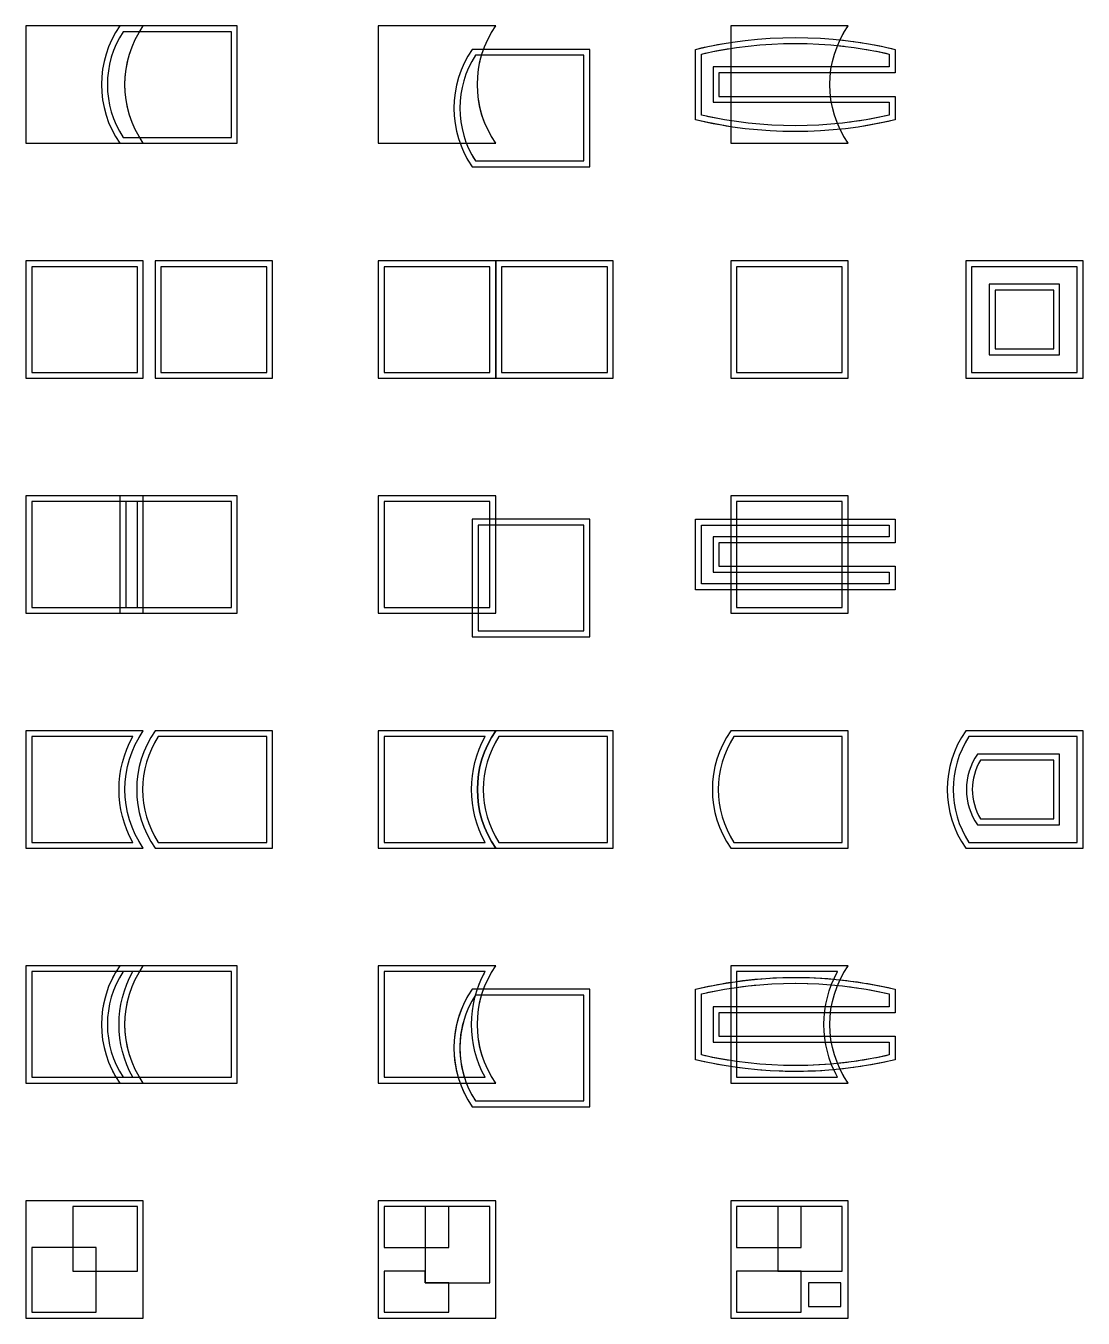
# Model space of a CAD drawing. Extents: x 10 to 100, y -190 to 60.
# Drawn here: x 10 to 100, y -190 to -80 of the extents above; entities that cross this region are included whole.
import ezdxf

# ---------------------------------------------------------------- set-up
doc = ezdxf.new("R2010")
doc.units = 0
for name, color, linetype in [('layer 26', 7, 'Continuous'), ('layer 27', 7, 'Continuous'), ('layer 28', 7, 'Continuous'), ('layer 29', 7, 'Continuous'), ('layer 30', 7, 'Continuous'), ('layer 31', 7, 'Continuous'), ('layer 32', 7, 'Continuous'), ('layer 33', 7, 'Continuous'), ('layer 34', 7, 'Continuous'), ('layer 35', 7, 'Continuous'), ('layer 36', 7, 'Continuous'), ('layer 37', 7, 'Continuous'), ('layer 38', 7, 'Continuous'), ('layer 39', 7, 'Continuous'), ('layer 40', 7, 'Continuous'), ('layer 41', 7, 'Continuous'), ('layer 42', 7, 'Continuous'), ('layer 43', 7, 'Continuous'), ('layer 44', 7, 'Continuous'), ('layer 45', 7, 'Continuous')]:
    doc.layers.add(name, color=color, linetype=linetype)

msp = doc.modelspace()

# ---------------------------------------------------------------- hatches: boundary and pattern name
at = {"layer": 'layer 26', "lineweight": 0}
h = msp.add_hatch(dxfattribs=at)
h.set_pattern_fill('LINE', color=4, scale=0.5, angle=45, style=0, pattern_type=0)
h.set_pattern_definition([])
h.paths.add_polyline_path([(20, -90), (28, -90), (28, -80), (20, -80), (18, -80), (10, -80), (10, -90), (18, -90)])
h.paths.add_polyline_path([(19.68, -89.5), (27.5, -89.5), (27.5, -80.5), (19.68, -80.5, 0.275831)])
at = {"layer": 'layer 27', "lineweight": 0}
h = msp.add_hatch(dxfattribs=at)
h.set_pattern_fill('LINE', color=4, scale=0.5, angle=45, style=0, pattern_type=0)
h.set_pattern_definition([])
h.paths.add_polyline_path([(48.97, -82), (58, -82), (58, -92), (48, -92, -0.064399), (46.97, -90), (40, -90), (40, -80), (50, -80, 0.064399)])
h.paths.add_polyline_path([(48.8, -82.5), (57.5, -82.5), (57.5, -91.5), (48.27, -91.5, -0.051017), (47.5, -90), (50, -90, -0.227521)])
at = {"layer": 'layer 28', "lineweight": 0}
h = msp.add_hatch(dxfattribs=at)
h.set_pattern_fill('LINE', color=4, scale=0.5, angle=45, style=0, pattern_type=0)
h.set_pattern_definition([])
h.paths.add_polyline_path([(79.3, -81.2, -0.032664), (84, -82), (84, -84), (78.49, -84, 0.057148), (78.49, -86), (84, -86), (84, -88, -0.032664), (79.3, -88.8, 0.039454), (80, -90), (70, -90), (70, -88.59, -0.020944), (67, -88), (67, -82, -0.020944), (70, -81.41), (70, -80), (80, -80, 0.039454)])
h.paths.add_polyline_path([(70, -84), (69, -84), (69, -86), (70, -86)])
h.paths.add_polyline_path([(79.09, -81.68, -0.031055), (83.5, -82.4), (83.5, -83.5), (78.57, -83.5, -0.054213)])
h.paths.add_polyline_path([(70, -81.92, 0.017679), (67.5, -82.4), (67.5, -87.6, 0.017679), (70, -88.08), (70, -86.5), (68.5, -86.5), (68.5, -83.5), (70, -83.5)])
h.paths.add_polyline_path([(78.57, -86.5), (83.5, -86.5), (83.5, -87.6, -0.031055), (79.09, -88.32, -0.054213)])
at = {"layer": 'layer 29', "lineweight": 0}
h = msp.add_hatch(dxfattribs=at)
h.set_pattern_fill('LINE', color=4, scale=0.5, angle=45, style=0, pattern_type=0)
h.set_pattern_definition([])
h.paths.add_polyline_path([(10, -110), (20, -110), (20, -100), (10, -100)])
h.paths.add_polyline_path([(10.5, -109.5), (19.5, -109.5), (19.5, -100.5), (10.5, -100.5)])
h = msp.add_hatch(dxfattribs=at)
h.set_pattern_fill('LINE', color=4, scale=0.5, angle=45, style=0, pattern_type=0)
h.set_pattern_definition([])
h.paths.add_polyline_path([(21, -110), (31, -110), (31, -100), (21, -100)])
h.paths.add_polyline_path([(21.5, -109.5), (30.5, -109.5), (30.5, -100.5), (21.5, -100.5)])
at = {"layer": 'layer 30', "lineweight": 0}
h = msp.add_hatch(dxfattribs=at)
h.set_pattern_fill('LINE', color=4, scale=0.5, angle=45, style=0, pattern_type=0)
h.set_pattern_definition([])
h.paths.add_polyline_path([(50, -110), (60, -110), (60, -100), (50, -100), (40, -100), (40, -110)])
h.paths.add_polyline_path([(50.5, -109.5), (59.5, -109.5), (59.5, -100.5), (50.5, -100.5)])
h.paths.add_polyline_path([(40.5, -109.5), (49.5, -109.5), (49.5, -100.5), (40.5, -100.5)])
at = {"layer": 'layer 31', "lineweight": 0}
h = msp.add_hatch(dxfattribs=at)
h.set_pattern_fill('LINE', color=4, scale=0.5, angle=45, style=0, pattern_type=0)
h.set_pattern_definition([])
h.paths.add_polyline_path([(70, -110), (80, -110), (80, -100), (70, -100)])
h.paths.add_polyline_path([(70.5, -109.5), (79.5, -109.5), (79.5, -100.5), (70.5, -100.5)])
at = {"layer": 'layer 32', "lineweight": 0}
h = msp.add_hatch(dxfattribs=at)
h.set_pattern_fill('LINE', color=4, scale=0.5, angle=45, style=0, pattern_type=0)
h.set_pattern_definition([])
h.paths.add_polyline_path([(90, -110), (100, -110), (100, -100), (90, -100)])
h.paths.add_polyline_path([(90.5, -109.5), (99.5, -109.5), (99.5, -100.5), (90.5, -100.5)])
h = msp.add_hatch(dxfattribs=at)
h.set_pattern_fill('LINE', color=4, scale=0.5, angle=45, style=0, pattern_type=0)
h.set_pattern_definition([])
h.paths.add_polyline_path([(92, -108), (98, -108), (98, -102), (92, -102)])
h.paths.add_polyline_path([(92.5, -107.5), (97.5, -107.5), (97.5, -102.5), (92.5, -102.5)])
at = {"layer": 'layer 33', "lineweight": 0}
h = msp.add_hatch(dxfattribs=at)
h.set_pattern_fill('LINE', color=4, scale=0.5, angle=45, style=0, pattern_type=0)
h.set_pattern_definition([])
h.paths.add_polyline_path([(20, -130), (28, -130), (28, -120), (20, -120), (18, -120), (10, -120), (10, -130), (18, -130)])
h.paths.add_polyline_path([(18, -129.5), (18, -120.5), (10.5, -120.5), (10.5, -129.5)])
h.paths.add_polyline_path([(20, -129.5), (27.5, -129.5), (27.5, -120.5), (20, -120.5)])
h.paths.add_polyline_path([(19.5, -129.5), (19.5, -120.5), (18.5, -120.5), (18.5, -129.5)])
at = {"layer": 'layer 34', "lineweight": 0}
h = msp.add_hatch(dxfattribs=at)
h.set_pattern_fill('LINE', color=4, scale=0.5, angle=45, style=0, pattern_type=0)
h.set_pattern_definition([])
h.paths.add_polyline_path([(50, -122), (58, -122), (58, -132), (48, -132), (48, -130), (40, -130), (40, -120), (50, -120)])
h.paths.add_polyline_path([(49.5, -122), (48, -122), (48, -129.5), (40.5, -129.5), (40.5, -120.5), (49.5, -120.5)])
h.paths.add_polyline_path([(50, -122.5), (57.5, -122.5), (57.5, -131.5), (48.5, -131.5), (48.5, -130), (50, -130)])
h.paths.add_polyline_path([(49.5, -122.5), (48.5, -122.5), (48.5, -129.5), (49.5, -129.5)])
at = {"layer": 'layer 35', "lineweight": 0}
h = msp.add_hatch(dxfattribs=at)
h.set_pattern_fill('LINE', color=4, scale=0.5, angle=45, style=0, pattern_type=0)
h.set_pattern_definition([])
h.paths.add_polyline_path([(80, -122), (84, -122), (84, -124), (80, -124), (80, -126), (84, -126), (84, -128), (80, -128), (80, -130), (70, -130), (70, -128), (67, -128), (67, -122), (70, -122), (70, -120), (80, -120)])
h.paths.add_polyline_path([(79.5, -122), (70.5, -122), (70.5, -120.5), (79.5, -120.5)])
h.paths.add_polyline_path([(70, -124), (69, -124), (69, -126), (70, -126)])
h.paths.add_polyline_path([(79.5, -124), (70.5, -124), (70.5, -126), (79.5, -126)])
h.paths.add_polyline_path([(79.5, -128), (70.5, -128), (70.5, -129.5), (79.5, -129.5)])
h.paths.add_polyline_path([(80, -122.5), (83.5, -122.5), (83.5, -123.5), (80, -123.5)])
h.paths.add_polyline_path([(70, -122.5), (67.5, -122.5), (67.5, -127.5), (70, -127.5), (70, -126.5), (68.5, -126.5), (68.5, -123.5), (70, -123.5)])
h.paths.add_polyline_path([(79.5, -122.5), (70.5, -122.5), (70.5, -123.5), (79.5, -123.5)])
h.paths.add_polyline_path([(80, -126.5), (83.5, -126.5), (83.5, -127.5), (80, -127.5)])
h.paths.add_polyline_path([(79.5, -126.5), (70.5, -126.5), (70.5, -127.5), (79.5, -127.5)])
at = {"layer": 'layer 36', "lineweight": 0}
h = msp.add_hatch(dxfattribs=at)
h.set_pattern_fill('LINE', color=4, scale=0.5, angle=45, style=0, pattern_type=0)
h.set_pattern_definition([])
h.paths.add_polyline_path([(10, -150), (20, -150, -0.31265), (20, -140), (10, -140)])
h.paths.add_polyline_path([(10.5, -149.5), (19.1, -149.5, -0.258752), (19.1, -140.5), (10.5, -140.5)])
h = msp.add_hatch(dxfattribs=at)
h.set_pattern_fill('LINE', color=4, scale=0.5, angle=45, style=0, pattern_type=0)
h.set_pattern_definition([])
h.paths.add_polyline_path([(21, -150), (31, -150), (31, -140), (21, -140, 0.31265)])
h.paths.add_polyline_path([(21.27, -149.5), (30.5, -149.5), (30.5, -140.5), (21.27, -140.5, 0.295556)])
at = {"layer": 'layer 37', "lineweight": 0}
h = msp.add_hatch(dxfattribs=at)
h.set_pattern_fill('LINE', color=4, scale=0.5, angle=45, style=0, pattern_type=0)
h.set_pattern_definition([])
h.paths.add_polyline_path([(50, -150), (60, -150), (60, -140), (50, -140), (40, -140), (40, -150)])
h.paths.add_polyline_path([(50.27, -149.5), (59.5, -149.5), (59.5, -140.5), (50.27, -140.5, 0.295556)])
h.paths.add_polyline_path([(40.5, -149.5), (49.1, -149.5, -0.258752), (49.1, -140.5), (40.5, -140.5)])
at = {"layer": 'layer 38', "lineweight": 0}
h = msp.add_hatch(dxfattribs=at)
h.set_pattern_fill('LINE', color=4, scale=0.5, angle=45, style=0, pattern_type=0)
h.set_pattern_definition([])
h.paths.add_polyline_path([(70, -150), (80, -150), (80, -140), (70, -140, 0.31265)])
h.paths.add_polyline_path([(70.27, -149.5), (79.5, -149.5), (79.5, -140.5), (70.27, -140.5, 0.295556)])
at = {"layer": 'layer 39', "lineweight": 0}
h = msp.add_hatch(dxfattribs=at)
h.set_pattern_fill('LINE', color=4, scale=0.5, angle=45, style=0, pattern_type=0)
h.set_pattern_definition([])
h.paths.add_polyline_path([(90, -150), (100, -150), (100, -140), (90, -140, 0.31265)])
h.paths.add_polyline_path([(90.27, -149.5), (99.5, -149.5), (99.5, -140.5), (90.27, -140.5, 0.295556)])
h = msp.add_hatch(dxfattribs=at)
h.set_pattern_fill('LINE', color=4, scale=0.5, angle=45, style=0, pattern_type=0)
h.set_pattern_definition([])
h.paths.add_polyline_path([(91, -148), (98, -148), (98, -142), (91, -142, 0.31265)])
h.paths.add_polyline_path([(91.27, -147.5), (97.5, -147.5), (97.5, -142.5), (91.27, -142.5, 0.283282)])
at = {"layer": 'layer 40', "lineweight": 0}
h = msp.add_hatch(dxfattribs=at)
h.set_pattern_fill('LINE', color=4, scale=0.5, angle=45, style=0, pattern_type=0)
h.set_pattern_definition([])
h.paths.add_polyline_path([(20, -170), (28, -170), (28, -160), (20, -160), (18, -160), (10, -160), (10, -170), (18, -170)])
h.paths.add_polyline_path([(17.68, -169.5, -0.275831), (17.68, -160.5), (10.5, -160.5), (10.5, -169.5)])
h.paths.add_polyline_path([(19.68, -169.5), (27.5, -169.5), (27.5, -160.5), (19.68, -160.5, 0.275831)])
h.paths.add_polyline_path([(19.1, -169.5, -0.258752), (19.1, -160.5), (18.27, -160.5, 0.295556), (18.27, -169.5)])
at = {"layer": 'layer 41', "lineweight": 0}
h = msp.add_hatch(dxfattribs=at)
h.set_pattern_fill('LINE', color=4, scale=0.5, angle=45, style=0, pattern_type=0)
h.set_pattern_definition([])
h.paths.add_polyline_path([(48.97, -162), (58, -162), (58, -172), (48, -172, -0.064399), (46.97, -170), (40, -170), (40, -160), (50, -160, 0.064399)])
h.paths.add_polyline_path([(48.44, -162), (48, -162, 0.227521), (46.8, -169.5), (40.5, -169.5), (40.5, -160.5), (49.1, -160.5, 0.044311)])
h.paths.add_polyline_path([(48.8, -162.5), (57.5, -162.5), (57.5, -171.5), (48.27, -171.5, -0.051017), (47.5, -170), (50, -170, -0.227521)])
h.paths.add_polyline_path([(48.28, -162.5), (48.27, -162.5, 0.224027), (47.32, -169.5), (49.1, -169.5, -0.19731)])
at = {"layer": 'layer 42', "lineweight": 0}
h = msp.add_hatch(dxfattribs=at)
h.set_pattern_fill('LINE', color=4, scale=0.5, angle=45, style=0, pattern_type=0)
h.set_pattern_definition([])
h.paths.add_polyline_path([(79.3, -161.2, -0.032664), (84, -162), (84, -164), (78.49, -164, 0.057148), (78.49, -166), (84, -166), (84, -168, -0.032664), (79.3, -168.8, 0.039454), (80, -170), (70, -170), (70, -168.59, -0.020944), (67, -168), (67, -162, -0.020944), (70, -161.41), (70, -160), (80, -160, 0.039454)])
h.paths.add_polyline_path([(78.78, -161.14, 0.05688), (70.5, -161.34), (70.5, -160.5), (79.1, -160.5, 0.019443)])
h.paths.add_polyline_path([(70, -164), (69, -164), (69, -166), (70, -166)])
h.paths.add_polyline_path([(77.99, -164), (70.5, -164), (70.5, -166), (77.99, -166, -0.05405)])
h.paths.add_polyline_path([(78.78, -168.86, -0.05688), (70.5, -168.66), (70.5, -169.5), (79.1, -169.5, -0.019443)])
h.paths.add_polyline_path([(79.09, -161.68, -0.031055), (83.5, -162.4), (83.5, -163.5), (78.57, -163.5, -0.054213)])
h.paths.add_polyline_path([(70, -161.92, 0.017679), (67.5, -162.4), (67.5, -167.6, 0.017679), (70, -168.08), (70, -166.5), (68.5, -166.5), (68.5, -163.5), (70, -163.5)])
h.paths.add_polyline_path([(78.57, -161.63, 0.056243), (70.5, -161.85), (70.5, -163.5), (78.06, -163.5, -0.052448)])
h.paths.add_polyline_path([(78.57, -166.5), (83.5, -166.5), (83.5, -167.6, -0.031055), (79.09, -168.32, -0.054213)])
h.paths.add_polyline_path([(78.06, -166.5), (70.5, -166.5), (70.5, -168.15, 0.056243), (78.57, -168.37, -0.052448)])
at = {"layer": 'layer 43', "lineweight": 0}
h = msp.add_hatch(dxfattribs=at)
h.set_pattern_fill('LINE', color=4, scale=0.5, angle=45, style=0, pattern_type=0)
h.set_pattern_definition([])
h.paths.add_polyline_path([(10, -190), (20, -190), (20, -180), (10, -180)])
h.paths.add_polyline_path([(16, -186), (14, -186), (14, -184), (16, -184)])
at = {"layer": 'layer 44', "lineweight": 0}
h = msp.add_hatch(dxfattribs=at)
h.set_pattern_fill('LINE', color=4, scale=0.5, angle=45, style=0, pattern_type=0)
h.set_pattern_definition([])
h.paths.add_polyline_path([(40, -190), (50, -190), (50, -180), (40, -180)])
h.paths.add_polyline_path([(44, -184), (44, -180.5), (46, -180.5), (46, -184)])
at = {"layer": 'layer 45', "lineweight": 0}
h = msp.add_hatch(dxfattribs=at)
h.set_pattern_fill('LINE', color=4, scale=0.5, angle=45, style=0, pattern_type=0)
h.set_pattern_definition([])
h.paths.add_polyline_path([(70, -190), (80, -190), (80, -180), (70, -180)])
h.paths.add_polyline_path([(76, -180.5), (74, -180.5), (74, -184), (76, -184)])

# ---------------------------------------------------------------- linework, layer by layer
at = {"layer": 'layer 26', "color": 2}
msp.add_lwpolyline([(10, -90), (20, -90, -0.31265), (20, -80), (10, -80)], format="xyb", close=True, dxfattribs=at)
at = {"layer": 'layer 26', "color": 4, "lineweight": 13}
msp.add_lwpolyline([(20, -90), (28, -90), (28, -80), (20, -80), (18, -80), (10, -80), (10, -90), (18, -90)], close=True, dxfattribs=at)
at = {"layer": 'layer 26', "color": 3}
for points in [[(18, -90), (28, -90), (28, -80), (18, -80, 0.31265)], [(18.27, -89.5), (27.5, -89.5), (27.5, -80.5), (18.27, -80.5, 0.295556)]]:
    msp.add_lwpolyline(points, format="xyb", close=True, dxfattribs=at)
at = {"layer": 'layer 26', "color": 4, "lineweight": 13}
msp.add_lwpolyline([(19.68, -89.5), (27.5, -89.5), (27.5, -80.5), (19.68, -80.5, 0.275831)], format="xyb", close=True, dxfattribs=at)
at = {"layer": 'layer 27', "color": 2}
msp.add_lwpolyline([(40, -90), (50, -90, -0.31265), (50, -80), (40, -80)], format="xyb", close=True, dxfattribs=at)
at = {"layer": 'layer 27', "color": 4, "lineweight": 13}
for points in [[(48.97, -82), (58, -82), (58, -92), (48, -92, -0.064399), (46.97, -90), (40, -90), (40, -80), (50, -80, 0.064399)], [(48.8, -82.5), (57.5, -82.5), (57.5, -91.5), (48.27, -91.5, -0.051017), (47.5, -90), (50, -90, -0.227521)]]:
    msp.add_lwpolyline(points, format="xyb", close=True, dxfattribs=at)
at = {"layer": 'layer 27', "color": 3}
for points in [[(48, -92), (58, -92), (58, -82), (48, -82, 0.31265)], [(48.27, -91.5), (57.5, -91.5), (57.5, -82.5), (48.27, -82.5, 0.295556)]]:
    msp.add_lwpolyline(points, format="xyb", close=True, dxfattribs=at)
at = {"layer": 'layer 28', "color": 4, "lineweight": 13}
for points in [[(79.3, -81.2, -0.032664), (84, -82), (84, -84), (78.49, -84, 0.057148), (78.49, -86), (84, -86), (84, -88, -0.032664), (79.3, -88.8, 0.039454), (80, -90), (70, -90), (70, -88.59, -0.020944), (67, -88), (67, -82, -0.020944), (70, -81.41), (70, -80), (80, -80, 0.039454)], [(70, -81.92, 0.017679), (67.5, -82.4), (67.5, -87.6, 0.017679), (70, -88.08), (70, -86.5), (68.5, -86.5), (68.5, -83.5), (70, -83.5)], [(79.09, -81.68, -0.031055), (83.5, -82.4), (83.5, -83.5), (78.57, -83.5, -0.054213)], [(78.57, -86.5), (83.5, -86.5), (83.5, -87.6, -0.031055), (79.09, -88.32, -0.054213)]]:
    msp.add_lwpolyline(points, format="xyb", close=True, dxfattribs=at)
at = {"layer": 'layer 28', "color": 2}
msp.add_lwpolyline([(70, -90), (80, -90, -0.31265), (80, -80), (70, -80)], format="xyb", close=True, dxfattribs=at)
at = {"layer": 'layer 28', "color": 3}
for points in [[(67, -82, -0.11805), (84, -82), (84, -84), (69, -84), (69, -86), (84, -86), (84, -88, -0.11805), (67, -88)], [(67.5, -82.4, -0.112507), (83.5, -82.4), (83.5, -83.5), (68.5, -83.5), (68.5, -86.5), (83.5, -86.5), (83.5, -87.6, -0.112507), (67.5, -87.6)]]:
    msp.add_lwpolyline(points, format="xyb", close=True, dxfattribs=at)
at = {"layer": 'layer 28', "color": 4, "lineweight": 13}
msp.add_lwpolyline([(70, -84), (69, -84), (69, -86), (70, -86)], close=True, dxfattribs=at)
at = {"layer": 'layer 29', "color": 2}
for points in [[(10, -110), (20, -110), (20, -100), (10, -100)], [(10.5, -109.5), (19.5, -109.5), (19.5, -100.5), (10.5, -100.5)]]:
    msp.add_lwpolyline(points, close=True, dxfattribs=at)
at = {"layer": 'layer 29', "color": 4, "lineweight": 13}
for points in [[(10, -110), (20, -110), (20, -100), (10, -100)], [(21, -110), (31, -110), (31, -100), (21, -100)], [(10.5, -109.5), (19.5, -109.5), (19.5, -100.5), (10.5, -100.5)], [(21.5, -109.5), (30.5, -109.5), (30.5, -100.5), (21.5, -100.5)]]:
    msp.add_lwpolyline(points, close=True, dxfattribs=at)
at = {"layer": 'layer 29', "color": 3}
for points in [[(21, -110), (31, -110), (31, -100), (21, -100)], [(21.5, -109.5), (30.5, -109.5), (30.5, -100.5), (21.5, -100.5)]]:
    msp.add_lwpolyline(points, close=True, dxfattribs=at)
at = {"layer": 'layer 30', "color": 2}
for points in [[(40, -110), (50, -110), (50, -100), (40, -100)], [(40.5, -109.5), (49.5, -109.5), (49.5, -100.5), (40.5, -100.5)]]:
    msp.add_lwpolyline(points, close=True, dxfattribs=at)
at = {"layer": 'layer 30', "color": 4, "lineweight": 13}
for points in [[(50, -110), (60, -110), (60, -100), (50, -100), (40, -100), (40, -110)], [(40.5, -109.5), (49.5, -109.5), (49.5, -100.5), (40.5, -100.5)], [(50.5, -109.5), (59.5, -109.5), (59.5, -100.5), (50.5, -100.5)]]:
    msp.add_lwpolyline(points, close=True, dxfattribs=at)
at = {"layer": 'layer 30', "color": 3}
for points in [[(50, -110), (60, -110), (60, -100), (50, -100)], [(50.5, -109.5), (59.5, -109.5), (59.5, -100.5), (50.5, -100.5)]]:
    msp.add_lwpolyline(points, close=True, dxfattribs=at)
at = {"layer": 'layer 31', "color": 3}
for points in [[(70, -110), (80, -110), (80, -100), (70, -100)], [(70.5, -109.5), (79.5, -109.5), (79.5, -100.5), (70.5, -100.5)]]:
    msp.add_lwpolyline(points, close=True, dxfattribs=at)
at = {"layer": 'layer 31', "color": 2}
for points in [[(70, -110), (80, -110), (80, -100), (70, -100)], [(70.5, -109.5), (79.5, -109.5), (79.5, -100.5), (70.5, -100.5)]]:
    msp.add_lwpolyline(points, close=True, dxfattribs=at)
at = {"layer": 'layer 31', "color": 4, "lineweight": 13}
for points in [[(70, -110), (80, -110), (80, -100), (70, -100)], [(70.5, -109.5), (79.5, -109.5), (79.5, -100.5), (70.5, -100.5)]]:
    msp.add_lwpolyline(points, close=True, dxfattribs=at)
at = {"layer": 'layer 32', "color": 2}
for points in [[(90, -110), (100, -110), (100, -100), (90, -100)], [(90.5, -109.5), (99.5, -109.5), (99.5, -100.5), (90.5, -100.5)]]:
    msp.add_lwpolyline(points, close=True, dxfattribs=at)
at = {"layer": 'layer 32', "color": 4, "lineweight": 13}
for points in [[(90, -110), (100, -110), (100, -100), (90, -100)], [(90.5, -109.5), (99.5, -109.5), (99.5, -100.5), (90.5, -100.5)], [(92, -108), (98, -108), (98, -102), (92, -102)], [(92.5, -107.5), (97.5, -107.5), (97.5, -102.5), (92.5, -102.5)]]:
    msp.add_lwpolyline(points, close=True, dxfattribs=at)
at = {"layer": 'layer 32', "color": 3}
for points in [[(92, -108), (98, -108), (98, -102), (92, -102)], [(92.5, -107.5), (97.5, -107.5), (97.5, -102.5), (92.5, -102.5)]]:
    msp.add_lwpolyline(points, close=True, dxfattribs=at)
at = {"layer": 'layer 33', "color": 2}
for points in [[(10, -130), (20, -130), (20, -120), (10, -120)], [(10.5, -129.5), (19.5, -129.5), (19.5, -120.5), (10.5, -120.5)]]:
    msp.add_lwpolyline(points, close=True, dxfattribs=at)
at = {"layer": 'layer 33', "color": 4, "lineweight": 13}
for points in [[(20, -130), (28, -130), (28, -120), (20, -120), (18, -120), (10, -120), (10, -130), (18, -130)], [(18, -129.5), (18, -120.5), (10.5, -120.5), (10.5, -129.5)], [(19.5, -129.5), (19.5, -120.5), (18.5, -120.5), (18.5, -129.5)], [(20, -129.5), (27.5, -129.5), (27.5, -120.5), (20, -120.5)]]:
    msp.add_lwpolyline(points, close=True, dxfattribs=at)
at = {"layer": 'layer 33', "color": 3}
for points in [[(18, -130), (28, -130), (28, -120), (18, -120)], [(18.5, -129.5), (27.5, -129.5), (27.5, -120.5), (18.5, -120.5)]]:
    msp.add_lwpolyline(points, close=True, dxfattribs=at)
at = {"layer": 'layer 34', "color": 2}
for points in [[(40, -130), (50, -130), (50, -120), (40, -120)], [(40.5, -129.5), (49.5, -129.5), (49.5, -120.5), (40.5, -120.5)]]:
    msp.add_lwpolyline(points, close=True, dxfattribs=at)
at = {"layer": 'layer 34', "color": 4, "lineweight": 13}
for points in [[(50, -122), (58, -122), (58, -132), (48, -132), (48, -130), (40, -130), (40, -120), (50, -120)], [(49.5, -122), (48, -122), (48, -129.5), (40.5, -129.5), (40.5, -120.5), (49.5, -120.5)], [(50, -122.5), (57.5, -122.5), (57.5, -131.5), (48.5, -131.5), (48.5, -130), (50, -130)], [(49.5, -122.5), (48.5, -122.5), (48.5, -129.5), (49.5, -129.5)]]:
    msp.add_lwpolyline(points, close=True, dxfattribs=at)
at = {"layer": 'layer 34', "color": 3}
for points in [[(48, -132), (58, -132), (58, -122), (48, -122)], [(48.5, -131.5), (57.5, -131.5), (57.5, -122.5), (48.5, -122.5)]]:
    msp.add_lwpolyline(points, close=True, dxfattribs=at)
at = {"layer": 'layer 35', "color": 4, "lineweight": 13}
for points in [[(80, -122), (84, -122), (84, -124), (80, -124), (80, -126), (84, -126), (84, -128), (80, -128), (80, -130), (70, -130), (70, -128), (67, -128), (67, -122), (70, -122), (70, -120), (80, -120)], [(79.5, -122), (70.5, -122), (70.5, -120.5), (79.5, -120.5)], [(70, -122.5), (67.5, -122.5), (67.5, -127.5), (70, -127.5), (70, -126.5), (68.5, -126.5), (68.5, -123.5), (70, -123.5)], [(79.5, -122.5), (70.5, -122.5), (70.5, -123.5), (79.5, -123.5)], [(80, -122.5), (83.5, -122.5), (83.5, -123.5), (80, -123.5)], [(70, -124), (69, -124), (69, -126), (70, -126)], [(79.5, -124), (70.5, -124), (70.5, -126), (79.5, -126)], [(79.5, -126.5), (70.5, -126.5), (70.5, -127.5), (79.5, -127.5)], [(80, -126.5), (83.5, -126.5), (83.5, -127.5), (80, -127.5)], [(79.5, -128), (70.5, -128), (70.5, -129.5), (79.5, -129.5)]]:
    msp.add_lwpolyline(points, close=True, dxfattribs=at)
at = {"layer": 'layer 35', "color": 2}
for points in [[(70, -130), (80, -130), (80, -120), (70, -120)], [(70.5, -129.5), (79.5, -129.5), (79.5, -120.5), (70.5, -120.5)]]:
    msp.add_lwpolyline(points, close=True, dxfattribs=at)
at = {"layer": 'layer 35', "color": 3}
for points in [[(67, -122), (84, -122), (84, -124), (69, -124), (69, -126), (84, -126), (84, -128), (67, -128)], [(67.5, -122.5), (83.5, -122.5), (83.5, -123.5), (68.5, -123.5), (68.5, -126.5), (83.5, -126.5), (83.5, -127.5), (67.5, -127.5)]]:
    msp.add_lwpolyline(points, close=True, dxfattribs=at)
at = {"layer": 'layer 36', "color": 2}
for points in [[(10, -150), (20, -150, -0.31265), (20, -140), (10, -140)], [(10.5, -149.5), (19.1, -149.5, -0.258752), (19.1, -140.5), (10.5, -140.5)]]:
    msp.add_lwpolyline(points, format="xyb", close=True, dxfattribs=at)
at = {"layer": 'layer 36', "color": 4, "lineweight": 13}
for points in [[(10, -150), (20, -150, -0.31265), (20, -140), (10, -140)], [(10.5, -149.5), (19.1, -149.5, -0.258752), (19.1, -140.5), (10.5, -140.5)], [(21, -150), (31, -150), (31, -140), (21, -140, 0.31265)], [(21.27, -149.5), (30.5, -149.5), (30.5, -140.5), (21.27, -140.5, 0.295556)]]:
    msp.add_lwpolyline(points, format="xyb", close=True, dxfattribs=at)
at = {"layer": 'layer 36', "color": 3}
for points in [[(21, -150), (31, -150), (31, -140), (21, -140, 0.31265)], [(21.27, -149.5), (30.5, -149.5), (30.5, -140.5), (21.27, -140.5, 0.295556)]]:
    msp.add_lwpolyline(points, format="xyb", close=True, dxfattribs=at)
at = {"layer": 'layer 37', "color": 2}
for points in [[(40, -150), (50, -150, -0.31265), (50, -140), (40, -140)], [(40.5, -149.5), (49.1, -149.5, -0.258752), (49.1, -140.5), (40.5, -140.5)]]:
    msp.add_lwpolyline(points, format="xyb", close=True, dxfattribs=at)
at = {"layer": 'layer 37', "color": 4, "lineweight": 13}
msp.add_lwpolyline([(50, -150), (60, -150), (60, -140), (50, -140), (40, -140), (40, -150)], close=True, dxfattribs=at)
for points in [[(40.5, -149.5), (49.1, -149.5, -0.258752), (49.1, -140.5), (40.5, -140.5)], [(50.27, -149.5), (59.5, -149.5), (59.5, -140.5), (50.27, -140.5, 0.295556)]]:
    msp.add_lwpolyline(points, format="xyb", close=True, dxfattribs=at)
at = {"layer": 'layer 37', "color": 3}
for points in [[(50, -150), (60, -150), (60, -140), (50, -140, 0.31265)], [(50.27, -149.5), (59.5, -149.5), (59.5, -140.5), (50.27, -140.5, 0.295556)]]:
    msp.add_lwpolyline(points, format="xyb", close=True, dxfattribs=at)
at = {"layer": 'layer 38', "color": 3}
for points in [[(70, -150), (80, -150), (80, -140), (70, -140, 0.31265)], [(70.27, -149.5), (79.5, -149.5), (79.5, -140.5), (70.27, -140.5, 0.295556)]]:
    msp.add_lwpolyline(points, format="xyb", close=True, dxfattribs=at)
at = {"layer": 'layer 38', "color": 2}
for points in [[(70, -150), (80, -150), (80, -140), (70, -140, 0.31265)], [(70.27, -149.5), (79.5, -149.5), (79.5, -140.5), (70.27, -140.5, 0.295556)]]:
    msp.add_lwpolyline(points, format="xyb", close=True, dxfattribs=at)
at = {"layer": 'layer 38', "color": 4, "lineweight": 13}
for points in [[(70, -150), (80, -150), (80, -140), (70, -140, 0.31265)], [(70.27, -149.5), (79.5, -149.5), (79.5, -140.5), (70.27, -140.5, 0.295556)]]:
    msp.add_lwpolyline(points, format="xyb", close=True, dxfattribs=at)
at = {"layer": 'layer 39', "color": 2}
for points in [[(90, -150), (100, -150), (100, -140), (90, -140, 0.31265)], [(90.27, -149.5), (99.5, -149.5), (99.5, -140.5), (90.27, -140.5, 0.295556)]]:
    msp.add_lwpolyline(points, format="xyb", close=True, dxfattribs=at)
at = {"layer": 'layer 39', "color": 4, "lineweight": 13}
for points in [[(90, -150), (100, -150), (100, -140), (90, -140, 0.31265)], [(90.27, -149.5), (99.5, -149.5), (99.5, -140.5), (90.27, -140.5, 0.295556)], [(91, -148), (98, -148), (98, -142), (91, -142, 0.31265)], [(91.27, -147.5), (97.5, -147.5), (97.5, -142.5), (91.27, -142.5, 0.283282)]]:
    msp.add_lwpolyline(points, format="xyb", close=True, dxfattribs=at)
at = {"layer": 'layer 39', "color": 3}
for points in [[(91, -148), (98, -148), (98, -142), (91, -142, 0.31265)], [(91.27, -147.5), (97.5, -147.5), (97.5, -142.5), (91.27, -142.5, 0.283282)]]:
    msp.add_lwpolyline(points, format="xyb", close=True, dxfattribs=at)
at = {"layer": 'layer 40', "color": 2}
for points in [[(10, -170), (20, -170, -0.31265), (20, -160), (10, -160)], [(10.5, -169.5), (19.1, -169.5, -0.258752), (19.1, -160.5), (10.5, -160.5)]]:
    msp.add_lwpolyline(points, format="xyb", close=True, dxfattribs=at)
at = {"layer": 'layer 40', "color": 4, "lineweight": 13}
msp.add_lwpolyline([(20, -170), (28, -170), (28, -160), (20, -160), (18, -160), (10, -160), (10, -170), (18, -170)], close=True, dxfattribs=at)
for points in [[(17.68, -169.5, -0.275831), (17.68, -160.5), (10.5, -160.5), (10.5, -169.5)], [(19.1, -169.5, -0.258752), (19.1, -160.5), (18.27, -160.5, 0.295556), (18.27, -169.5)], [(19.68, -169.5), (27.5, -169.5), (27.5, -160.5), (19.68, -160.5, 0.275831)]]:
    msp.add_lwpolyline(points, format="xyb", close=True, dxfattribs=at)
at = {"layer": 'layer 40', "color": 3}
for points in [[(18, -170), (28, -170), (28, -160), (18, -160, 0.31265)], [(18.27, -169.5), (27.5, -169.5), (27.5, -160.5), (18.27, -160.5, 0.295556)]]:
    msp.add_lwpolyline(points, format="xyb", close=True, dxfattribs=at)
at = {"layer": 'layer 41', "color": 2}
for points in [[(40, -170), (50, -170, -0.31265), (50, -160), (40, -160)], [(40.5, -169.5), (49.1, -169.5, -0.258752), (49.1, -160.5), (40.5, -160.5)]]:
    msp.add_lwpolyline(points, format="xyb", close=True, dxfattribs=at)
at = {"layer": 'layer 41', "color": 4, "lineweight": 13}
for points in [[(48.97, -162), (58, -162), (58, -172), (48, -172, -0.064399), (46.97, -170), (40, -170), (40, -160), (50, -160, 0.064399)], [(48.44, -162), (48, -162, 0.227521), (46.8, -169.5), (40.5, -169.5), (40.5, -160.5), (49.1, -160.5, 0.044311)], [(48.28, -162.5), (48.27, -162.5, 0.224027), (47.32, -169.5), (49.1, -169.5, -0.19731)], [(48.8, -162.5), (57.5, -162.5), (57.5, -171.5), (48.27, -171.5, -0.051017), (47.5, -170), (50, -170, -0.227521)]]:
    msp.add_lwpolyline(points, format="xyb", close=True, dxfattribs=at)
at = {"layer": 'layer 41', "color": 3}
for points in [[(48, -172), (58, -172), (58, -162), (48, -162, 0.31265)], [(48.27, -171.5), (57.5, -171.5), (57.5, -162.5), (48.27, -162.5, 0.295556)]]:
    msp.add_lwpolyline(points, format="xyb", close=True, dxfattribs=at)
at = {"layer": 'layer 42', "color": 4, "lineweight": 13}
for points in [[(79.3, -161.2, -0.032664), (84, -162), (84, -164), (78.49, -164, 0.057148), (78.49, -166), (84, -166), (84, -168, -0.032664), (79.3, -168.8, 0.039454), (80, -170), (70, -170), (70, -168.59, -0.020944), (67, -168), (67, -162, -0.020944), (70, -161.41), (70, -160), (80, -160, 0.039454)], [(78.78, -161.14, 0.05688), (70.5, -161.34), (70.5, -160.5), (79.1, -160.5, 0.019443)], [(78.57, -161.63, 0.056243), (70.5, -161.85), (70.5, -163.5), (78.06, -163.5, -0.052448)], [(79.09, -161.68, -0.031055), (83.5, -162.4), (83.5, -163.5), (78.57, -163.5, -0.054213)], [(70, -161.92, 0.017679), (67.5, -162.4), (67.5, -167.6, 0.017679), (70, -168.08), (70, -166.5), (68.5, -166.5), (68.5, -163.5), (70, -163.5)], [(77.99, -164), (70.5, -164), (70.5, -166), (77.99, -166, -0.05405)], [(78.06, -166.5), (70.5, -166.5), (70.5, -168.15, 0.056243), (78.57, -168.37, -0.052448)], [(78.57, -166.5), (83.5, -166.5), (83.5, -167.6, -0.031055), (79.09, -168.32, -0.054213)], [(78.78, -168.86, -0.05688), (70.5, -168.66), (70.5, -169.5), (79.1, -169.5, -0.019443)]]:
    msp.add_lwpolyline(points, format="xyb", close=True, dxfattribs=at)
at = {"layer": 'layer 42', "color": 2}
for points in [[(70, -170), (80, -170, -0.31265), (80, -160), (70, -160)], [(70.5, -169.5), (79.1, -169.5, -0.258752), (79.1, -160.5), (70.5, -160.5)]]:
    msp.add_lwpolyline(points, format="xyb", close=True, dxfattribs=at)
at = {"layer": 'layer 42', "color": 3}
for points in [[(67, -162, -0.11805), (84, -162), (84, -164), (69, -164), (69, -166), (84, -166), (84, -168, -0.11805), (67, -168)], [(67.5, -162.4, -0.112507), (83.5, -162.4), (83.5, -163.5), (68.5, -163.5), (68.5, -166.5), (83.5, -166.5), (83.5, -167.6, -0.112507), (67.5, -167.6)]]:
    msp.add_lwpolyline(points, format="xyb", close=True, dxfattribs=at)
at = {"layer": 'layer 42', "color": 4, "lineweight": 13}
msp.add_lwpolyline([(70, -164), (69, -164), (69, -166), (70, -166)], close=True, dxfattribs=at)
at = {"layer": 'layer 43', "color": 3}
for points in [[(10, -190), (20, -190), (20, -180), (10, -180)], [(14, -186), (19.5, -186), (19.5, -180.5), (14, -180.5)]]:
    msp.add_lwpolyline(points, close=True, dxfattribs=at)
at = {"layer": 'layer 43', "color": 2}
for points in [[(10, -190), (20, -190), (20, -180), (10, -180)], [(10.5, -189.5), (16, -189.5), (16, -184), (10.5, -184)]]:
    msp.add_lwpolyline(points, close=True, dxfattribs=at)
at = {"layer": 'layer 43', "color": 4, "lineweight": 13}
for points in [[(10, -190), (20, -190), (20, -180), (10, -180)], [(16, -186), (14, -186), (14, -184), (16, -184)]]:
    msp.add_lwpolyline(points, close=True, dxfattribs=at)
at = {"layer": 'layer 44', "color": 3}
for points in [[(40, -190), (50, -190), (50, -180), (40, -180)], [(44, -180.5), (44, -187), (49.5, -187), (49.5, -180.5)]]:
    msp.add_lwpolyline(points, close=True, dxfattribs=at)
at = {"layer": 'layer 44', "color": 2}
for points in [[(40, -190), (50, -190), (50, -180), (40, -180)], [(40.5, -184), (46, -184), (46, -180.5), (40.5, -180.5)], [(40.5, -186), (40.5, -189.5), (46, -189.5), (46, -187), (44, -187), (44, -186)]]:
    msp.add_lwpolyline(points, close=True, dxfattribs=at)
at = {"layer": 'layer 44', "color": 4, "lineweight": 13}
for points in [[(40, -190), (50, -190), (50, -180), (40, -180)], [(44, -184), (44, -180.5), (46, -180.5), (46, -184)]]:
    msp.add_lwpolyline(points, close=True, dxfattribs=at)
at = {"layer": 'layer 45', "color": 3}
for points in [[(70, -190), (80, -190), (80, -180), (70, -180)], [(74, -186), (79.5, -186), (79.5, -180.5), (74, -180.5)], [(76.62, -189), (79.38, -189), (79.38, -187), (76.62, -187)]]:
    msp.add_lwpolyline(points, close=True, dxfattribs=at)
at = {"layer": 'layer 45', "color": 2}
for points in [[(70, -190), (80, -190), (80, -180), (70, -180)], [(70.5, -184), (76, -184), (76, -180.5), (70.5, -180.5)], [(70.5, -189.5), (76, -189.5), (76, -186), (70.5, -186)]]:
    msp.add_lwpolyline(points, close=True, dxfattribs=at)
at = {"layer": 'layer 45', "color": 4, "lineweight": 13}
for points in [[(70, -190), (80, -190), (80, -180), (70, -180)], [(76, -180.5), (74, -180.5), (74, -184), (76, -184)]]:
    msp.add_lwpolyline(points, close=True, dxfattribs=at)

doc.saveas('drawing.dxf')
